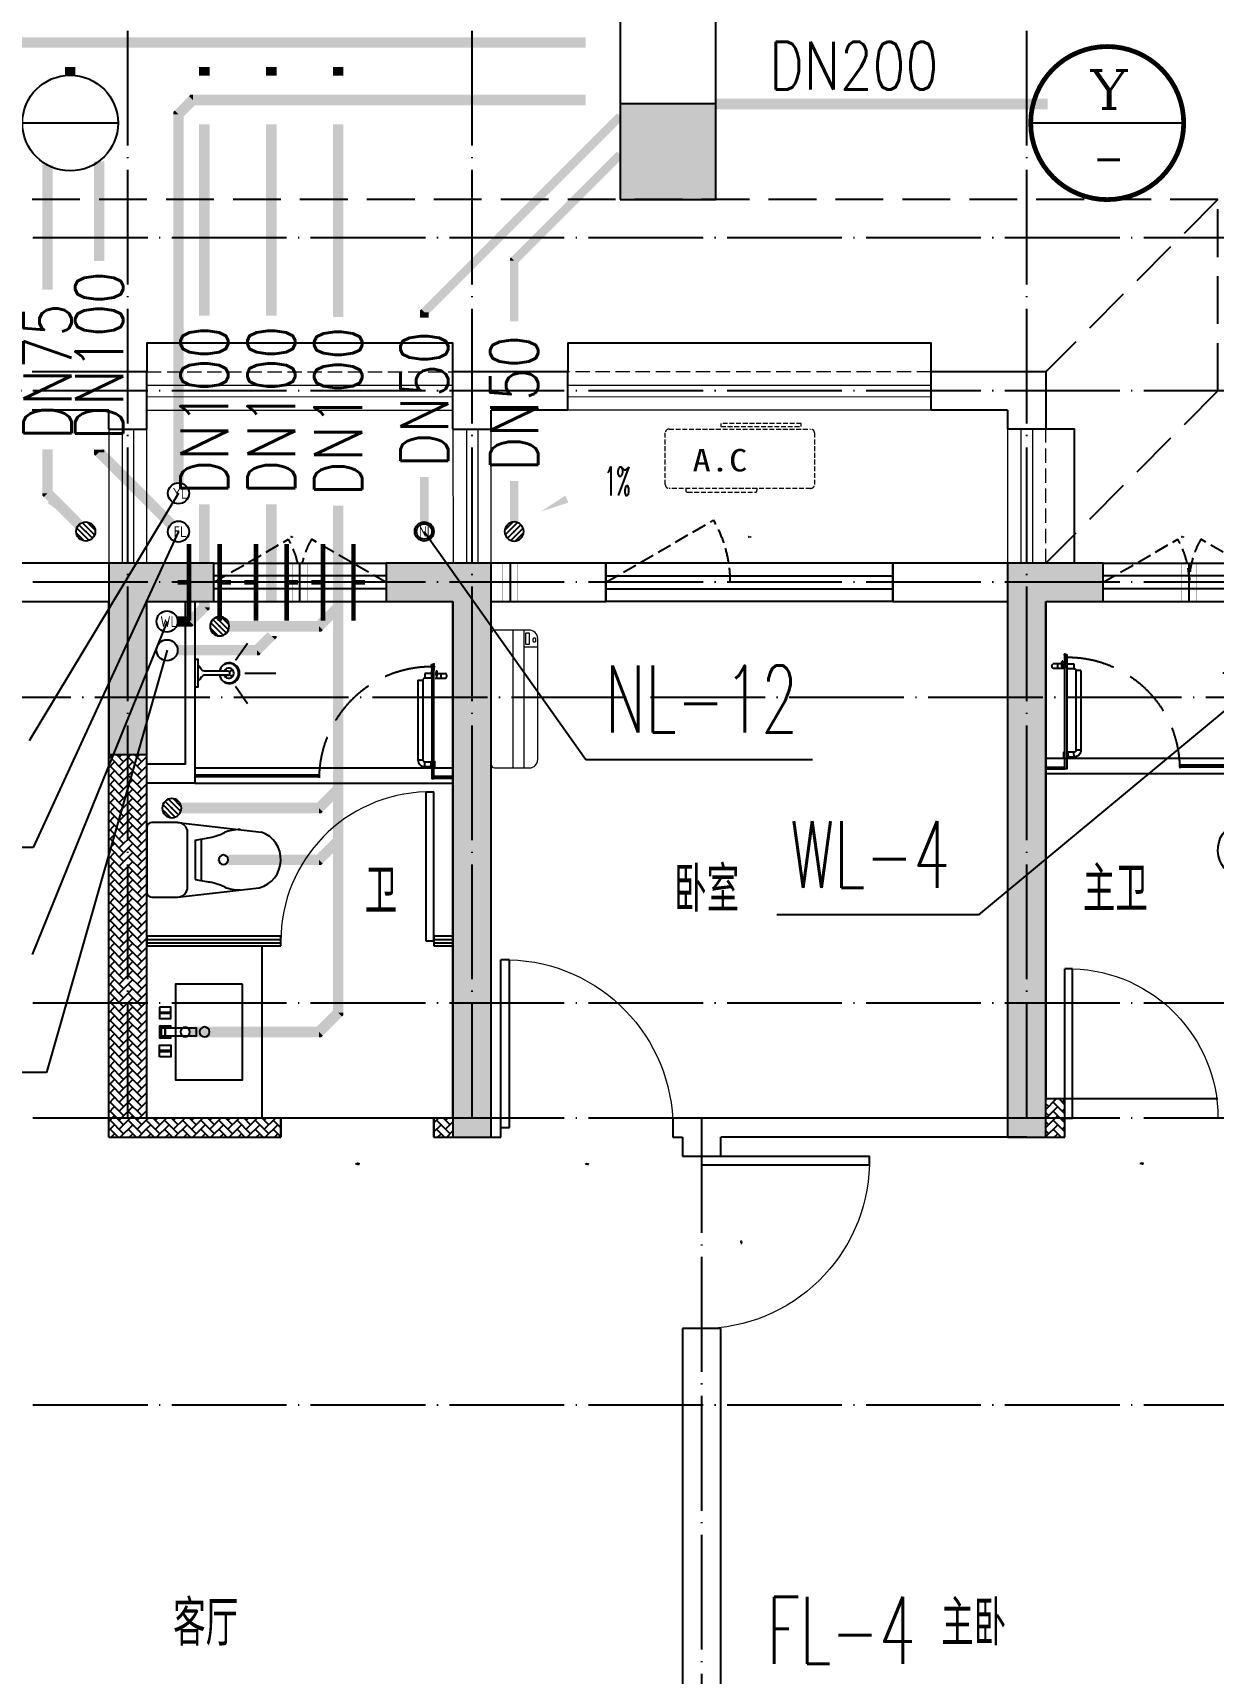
# Model space of a CAD drawing. Extents: x 27938 to 1507990, y 110129 to 923079.
# Drawn here: x 845920 to 852092, y 676056 to 684629 of the extents above; entities that cross this region are included whole.
import ezdxf
from ezdxf.enums import TextEntityAlignment as Align

# ---------------------------------------------------------------- set-up
doc = ezdxf.new("R2010")
doc.units = 0
doc.header["$LTSCALE"] = 1000
doc.header["$MEASUREMENT"] = 0
doc.linetypes.add('DASH', pattern=[0.35, 0.25, -0.1])
doc.linetypes.add('DOTE', pattern=[2.42, 2, -0.2, 0.02, -0.2])
for name, color, linetype in [('COLUMN', 9, 'Continuous'), ('CURTWALL', 4, 'Continuous'), ('DIM_凝结', 150, 'Continuous'), ('DIM_废水', 31, 'Continuous'), ('DIM_污水', 2, 'Continuous'), ('DIM_雨水', 4, 'Continuous'), ('DIM_餐饮排水', 31, 'Continuous'), ('DOTE', 1, 'Continuous'), ('EQUIP_污水', 7, 'Continuous'), ('IP-bath&kitchen-JOHNSON', 4, 'Continuous'), ('LVTRY', 6, 'Continuous'), ('P-bath&kitchen-JOHNSON', 4, 'Continuous'), ('PIPE-凝结', 150, 'N'), ('PIPE-废水', 31, 'TG_F'), ('PIPE-污水', 2, 'W'), ('PIPE-雨水', 4, 'TG_Y'), ('PIPE-餐饮排水', 41, 'P'), ('PUB_HATCH', 8, 'Continuous'), ('PUB_TEXT', 4, 'Continuous'), ('TEXT_凝结', 7, 'Continuous'), ('TEXT_废水', 7, 'Continuous'), ('TEXT_污水', 7, 'Continuous'), ('TEXT_雨水', 7, 'Continuous'), ('TWT_雨水口', 4, 'Continuous'), ('VALVE_污水', 7, 'Continuous'), ('VPIPE-中水', 122, 'Continuous'), ('VPIPE-凝结', 150, 'N'), ('VPIPE-废水', 31, 'Continuous'), ('VPIPE-污水', 2, 'W'), ('VPIPE-雨水', 4, 'Y'), ('VPIPE-餐饮排水', 41, 'P'), ('WALL', 9, 'Continuous'), ('WELL_污水', 2, 'Continuous'), ('WINDOW', 4, 'Continuous'), ('WINDOW_TEXT', 7, 'Continuous'), ('保温', 6, 'Continuous'), ('卫生间', 6, 'Continuous'), ('机电标识类', 1, 'Continuous'), ('看线', 251, 'Continuous')]:
    doc.layers.add(name, color=color, linetype=linetype)
for name, color, linetype, lineweight in [('平面-排水沟', 86, 'Continuous', 15), ('平面-栏杆', 135, 'Continuous', 15), ('平面-看线', 45, 'Continuous', 15), ('平面-空调室内机', 176, 'Continuous', 9), ('平面-空调预留孔', 173, 'Continuous', 15), ('空调', 76, 'Continuous', 13)]:
    doc.layers.add(name, color=color, linetype=linetype, lineweight=lineweight)
doc.styles.add('_TCH_DIM', font='SIMPLEX.shx', dxfattribs={"width": 0.7, "bigfont": 'GBCBIG.shx'})
doc.styles.add('_TCH_WINDOW', font='SIMPLEX.shx', dxfattribs={"width": 0.7, "height": 3.5, "bigfont": 'GBCBIG.shx'})
doc.styles.add('_TWT_CIRCLE', font='COMPLEX', dxfattribs={"width": 1.1, "height": 3.5, "bigfont": 'HZTXT'})
doc.styles.add('_TWT_PIPEDN', font='SIMPLEX', dxfattribs={"width": 0.8, "height": 3.5, "bigfont": 'HZTXT'})
doc.styles.add('_TWT_SERIAL', font='SIMPLEX', dxfattribs={"width": 0.8, "height": 3.5, "bigfont": 'HZTXT'})
doc.styles.get("Standard").update_dxf_attribs({"font": 'gbenor.shx', "bigfont": 'gbcbig.shx'})
doc.styles.add('TG_LINETYPE', font='SIMPLEX', dxfattribs={"width": 0.8, "height": 3, "bigfont": 'HZTXT'})
doc.styles.add('黑体', font='simhei.ttf')
doc.linetypes.add('N', pattern='A,3,-0.2,["N",Standard,S=0.25,R=0,X=-0.1,Y=-0.115],-0.2', length=3.4)
doc.linetypes.add('P', pattern='A,3,-0.2,["P",Standard,S=0.25,R=0,X=-0.1,Y=-0.115],-0.2', length=3.4)
doc.linetypes.add('TG_F', pattern='A,2,-0.3,["F",TG_LINETYPE,S=0.1,R=0,X=-0.23,Y=-0.15],0', length=2.3)
doc.linetypes.add('TG_Y', pattern='A,2,-0.229,["Y",TG_LINETYPE,S=0.1,R=0,X=-0.229,Y=-0.15],0', length=2.229)
doc.linetypes.add('W', pattern='A,3,-0.2,["W",Standard,S=0.25,R=0,X=-0.1,Y=-0.115],-0.2', length=3.4)
doc.linetypes.add('Y', pattern='A,3,-0.2,["Y",Standard,S=0.25,R=0,X=-0.1,Y=-0.115],-0.2', length=3.4)
pattern_1 = [(45, (0, 0), (0, 47.4157523), [100.584, -33.528]), (135, (23.708, 23.708), (3e-15, 47.4157523), [100.584, -33.528])]

# ---------------------------------------------------------------- blocks, each defined once
blk = doc.blocks.new('A$C148B7D8E')
at = {"layer": '卫生间', "color": 159, "linetype": 'DASH', "true_color": 0x22346e}
for p, q in [((24300, 10000), (23400, 9100)), ((24300, 9000), (23400, 8100))]:
    blk.add_line(p, q, dxfattribs=at)
blk.add_lwpolyline([(25100, 9000), (24300, 9000), (24300, 10000), (17900, 10000), (17900, 10800), (16100, 10800), (16100, 11800)], dxfattribs=at)
blk = doc.blocks.new('rrrrrrrrrrrra')
at = {"color": 0}
for p, q in [((-112.4, 458.7), (-112.4, 324.3)), ((252.6, 483.7), (-87.4, 483.7)), ((277.6, 324.3), (277.6, 458.7)), ((-112.4, 324.3), (-63.7, -103.4)), ((-59.1, 271.1), (224.3, 271.1)), ((277.6, 324.3), (227.5, -115.6)), ((-20.6, 232.4), (-34.2, 153.6)), ((191.3, 200.5), (-26.1, 200.5)), ((185.8, 232.4), (-20.6, 232.4)), ((185.8, 232.4), (199.4, 153.6))]:
    blk.add_line(p, q, dxfattribs=at)
for centre, radius, start, end in [((-87.4, 458.7), 25, 90, 180), ((252.6, 458.7), 25, 0, 90), ((-59.1, 324.3), 53.3, 180, 270), ((224.3, 324.3), 53.3, 270, 0), ((-322.6, 209.8), 293.8, 333.53685, 351.48282), ((487.8, 209.8), 293.8, 188.51718, 206.46315), ((149, -3.2), 224.1, 158.52022, 180), ((16.2, -3.2), 224.1, 0, 21.47978), ((83.8, -63.6), 152.8, 195.07732, 340.11812)]:
    blk.add_arc(centre, radius, start, end, dxfattribs=at)
blk = doc.blocks.new('A$C1E0F638F')
at = {"color": 0}
for points in [[(499.7, 435.1), (499.7, 85.1), (0, 85.1), (0, 435.1)], [(269.9, 30), (229.9, 30), (229.9, 195), (269.9, 195)], [(119.9, 0), (179.9, 0), (179.9, 60), (119.9, 60)], [(146.9, 55), (152.9, 55), (152.9, 5), (146.9, 5)], [(229.9, 30), (269.9, 30), (269.9, 10), (229.9, 10)], [(379.9, 0), (319.9, 0), (319.9, 60), (379.9, 60)], [(352.9, 55), (346.9, 55), (346.9, 5), (352.9, 5)]]:
    blk.add_lwpolyline(points, close=True, dxfattribs=at)
blk.add_lwpolyline([(269.9, 60), (279.9, 60), (279.9, 0), (219.9, 0), (219.9, 60), (229.9, 60)], dxfattribs=at)
blk.add_circle((249.9, 236.3), 26, dxfattribs=at)
blk = doc.blocks.new('$lvtry$00000171')
at = {"color": 0}
for p, q in [((-74, 11), (-11, 74)), ((-70, -27), (27, 70)), ((-53, -53), (53, 53)), ((-27, -70), (70, 27)), ((11, -74), (74, -11))]:
    blk.add_line(p, q, dxfattribs=at)
blk.add_circle((0, 0), 75, dxfattribs=at)
blk.add_point((0, 0), dxfattribs=at)
blk = doc.blocks.new('135')
blk.add_hatch(color=0).paths.add_polyline_path([(4.8, 1.8), (3.6, -1), (-4.7, 2.5), (-3.5, 5.3)])
at = {"color": 0}
for p, q in [((-6.3, 2.6), (5.4, -2.3)), ((-5.7, 2.9), (-5.2, 2.7)), ((-5.6, 18.9), (-3.4, 19.4)), ((-3.4, 19.4), (-5.5, 19.4)), ((5.2, 10.9), (-5.3, 10.9)), ((5.2, 9.7), (-5.2, 9.7)), ((-5.2, 2.7), (-3.8, 5.9)), ((-5, 10.9), (-5, 30.5)), ((-3.8, 5.9), (5.4, 2.1)), ((0, 0), (0, 39.1)), ((5.6, 18.9), (3.4, 19.3)), ((3.4, 19.3), (5.6, 19.3)), ((4.1, -1.2), (5.4, 2.1)), ((5, 10.9), (5, 32.3)), ((4.1, -1.2), (5.7, -1.8))]:
    blk.add_line(p, q, dxfattribs=at)
for centre, radius, start, end in [((6.2, 15.8), 13.5, 151.01474, 204.84033), ((13.5, 4.2), 20.5, 163.09243, 182.0012), ((-6, 3.6), 1, 184.22753, 248.46611), ((8.6, 15.5), 14.6, 166.278, 198.09535), ((13.5, 4.2), 19.5, 163.74431, 182.52687), ((-5.5, 3.3), 0.5, 181.9385, 247.25971), ((-5.2, 22.1), 0.5, 335.76434, 151.01474), ((3.8, 18.1), 9.42, 155.76434, 171.97728), ((5.2, 22.3), 0.5, 29.84246, 204.57404), ((-5.9, 17.2), 11.7, 10.47502, 24.57404), ((29.1, 6.7), 24, 172.94395, 199.23182), ((-6.3, 15.4), 12.4, 338.64492, 16.0476), ((-6, 15.8), 13.4, 334.91114, 29.84246), ((26.4, 6.3), 20.6, 169.14538, 199.95258), ((5.9, -1.2), 1.17, 247.45971, 19.95258), ((5.9, -1.4), 0.5, 247.45971, 19.23182)]:
    blk.add_arc(centre, radius, start, end, dxfattribs=at)
blk.add_open_spline([(-5, 30.5), (-4.1, 31.3), (-2.3, 33), (0.9, 29.2), (3.5, 31.1), (5, 32.3)], degree=3, knots=[0, 0, 0, 0, 3.066329, 6.218313, 11.124135, 11.124135, 11.124135, 11.124135], dxfattribs=at)
blk = doc.blocks.new('SDFAWERAWER')
at = {"layer": 'LVTRY', "color": 0}
for p, q in [((593941.2, -1242210.1), (593783.7, -1242594.8)), ((593964.6, -1242219.7), (593807.2, -1242604.4)), ((593941.2, -1242210.1), (593964.6, -1242219.7)), ((593987.8, -1242190.5), (593978.2, -1242214)), ((594007.5, -1242226), (593978.2, -1242214)), ((594017.1, -1242202.5), (593987.8, -1242190.5)), ((594015.8, -1242220.4), (594027.2, -1242192.7)), ((594015.8, -1242220.4), (594021.7, -1242222.8)), ((594025.7, -1242203.9), (594018.5, -1242221.5)), ((594018.5, -1242221.5), (594021.5, -1242220.3)), ((594025.4, -1242210.8), (594021.5, -1242220.3)), ((594022.6, -1242220.7), (594021.7, -1242222.8)), ((594021.7, -1242222.8), (594023.9, -1242221.9)), ((594022.6, -1242211.4), (594029.8, -1242193.8)), ((594024.2, -1242221.4), (594023.9, -1242221.9)), ((594025.4, -1242210.8), (594031.1, -1242196.8)), ((594027.2, -1242192.7), (594033, -1242195.1)), ((594029.8, -1242193.8), (594031.1, -1242196.8)), ((594032.2, -1242197.2), (594033, -1242195.1)), ((594033, -1242195.1), (594034, -1242197.4)), ((594033.8, -1242197.9), (594034, -1242197.4)), ((594047.3, -1242200.9), (594035.9, -1242228.7)), ((594037.3, -1242210.8), (594088, -1242231.6)), ((594038.6, -1242229.7), (594045.2, -1242213.6)), ((594041.6, -1242228.5), (594051.2, -1242205)), ((594049.9, -1242202), (594043.3, -1242218.2)), ((594047.3, -1242200.9), (594049.9, -1242202)), ((594049.9, -1242202), (594051.2, -1242205)), ((594027.7, -1242234.3), (594078.4, -1242255)), ((594035.9, -1242228.7), (594038.6, -1242229.7)), ((594038.6, -1242229.7), (594041.6, -1242228.5)), ((594057.1, -1242246.3), (594066.7, -1242222.8)), ((593783.7, -1242594.8), (593807.2, -1242604.4)), ((593803.2, -1242641.3), (593812.8, -1242617.9)), ((593803.2, -1242641.3), (593832.6, -1242653.3)), ((593812.8, -1242617.9), (593842.2, -1242629.9)), ((593842.2, -1242629.9), (593832.6, -1242653.3)), ((593845.2, -1242628.6), (593833.8, -1242656.3)), ((593847.8, -1242629.7), (593836.5, -1242657.4)), ((593845.2, -1242628.6), (593842.2, -1242629.9)), ((593847.8, -1242629.7), (593845.2, -1242628.6)), ((593847.1, -1242661.8), (593858.5, -1242634.1)), ((593849.8, -1242662.9), (593861.2, -1242635.2)), ((593852.1, -1242661.9), (593862.1, -1242637.4)), ((593858.5, -1242634.1), (593861.2, -1242635.2)), ((593861.2, -1242635.2), (593862.1, -1242637.4)), ((593833.8, -1242656.3), (593832.6, -1242653.3)), ((593836.5, -1242657.4), (593833.8, -1242656.3)), ((593847.1, -1242661.8), (593849.8, -1242662.9))]:
    blk.add_line(p, q, dxfattribs=at)
blk.add_lwpolyline([(593823.5, -1242717), (594045.8, -1242173.9), (594036.5, -1242170.2), (593814.2, -1242713.2)], close=True, dxfattribs=at)
blk.add_arc((594075.3, -1242240), 15.3, 281.79322, 33.70188, dxfattribs=at)
for centre, major_axis, start_param, end_param in [((593974.2, -1242223.6), (3.93, 9.6), 0, 1.570796), ((593816.8, -1242608.3), (13.5, 33.1), 1.570796, 3.141593), ((593816.8, -1242608.3), (3.93, 9.6), 1.570796, 3.141593)]:
    blk.add_ellipse(centre, major_axis=major_axis, ratio=1, start_param=start_param, end_param=end_param, dxfattribs=at)
at = {"layer": 'P-bath&kitchen-JOHNSON', "color": 0, "linetype": 'DASH'}
blk.add_arc((593809.8, -1242714), 586.2, 67.53695, 157.13247, dxfattribs=at)
at = {"layer": 'LVTRY', "color": 8, "xscale": -1, "rotation": 157.7329157530927}
blk.add_blockref('135', (594045.3, -1242161.9), dxfattribs=at)
blk = doc.blocks.new('A$C5DCB2F21')
at = {"layer": 'IP-bath&kitchen-JOHNSON', "color": 0}
for p, q in [((-68.3, -213.2), (-157.7, -275)), ((68.2, -213.2), (157.6, -275)), ((-0.1, -261.4), (-0.1, -424.7))]:
    blk.add_line(p, q, dxfattribs=at)
for centre, major_axis, ratio, start_param, end_param in [((0, -178.8), (-51, 0), 0.990052, -1.36297, 4.504563), ((0, -177.8), (-26.8, 0), 0.994812, -1.167677, 4.309269)]:
    blk.add_ellipse(centre, major_axis=major_axis, ratio=ratio, start_param=start_param, end_param=end_param, dxfattribs=at)
at = {"layer": 'LVTRY', "color": 0}
for p, q in [((73.6, 0), (-73.6, 0)), ((-10.5, -173.5), (-10.5, -49.3)), ((10.6, -173.5), (10.6, -49.3))]:
    blk.add_line(p, q, dxfattribs=at)
blk.add_lwpolyline([(73.6, 0), (73.6, -15.8), (-73.6, -15.8), (-73.6, 0)], dxfattribs=at)
for points in [[(-26.3, -30.7, -0.364142), (-37.8, -15.8, -0.020495)], [(-10.5, -49.4, 0.214893), (-26.3, -30.7, 7.649644)], [(10.6, -49.3, -0.21439), (26.3, -30.7, -7.649644)], [(26.3, -30.7, 0.364142), (37.8, -15.8, 0.020495)]]:
    blk.add_lwpolyline(points, format="xyb", dxfattribs=at)
blk.add_arc((0, -173.5), 10.5, 180, 0, dxfattribs=at)
for centre, major_axis, ratio, start_param, end_param in [((0, -181.3), (53.6, 0), 0.987577, 1.76809, 7.656688), ((-12.4, -164.7), (0, 1.43), 0.85, -1.570796, 4.712389), ((12.5, -164.7), (0, 1.43), 0.85, 4.712389, 10.995574), ((-12.4, -189.2), (0, 1.43), 0.85, 4.712389, 10.995574), ((12.5, -189.2), (0, 1.43), 0.85, 4.712389, 10.995574)]:
    blk.add_ellipse(centre, major_axis=major_axis, ratio=ratio, start_param=start_param, end_param=end_param, dxfattribs=at)
blk = doc.blocks.new('GDGDRGDGRD')
at = {"layer": 'IP-bath&kitchen-JOHNSON', "color": 0}
for p, q in [((490532.6, 524228.1), (491882.6, 524228.1)), ((490532.6, 524193.1), (491182.6, 524193.1)), ((490532.6, 524183.1), (491182.6, 524183.1)), ((491182.6, 524183.1), (491182.6, 524193.1)), ((491882.6, 524183.1), (491782.6, 524183.1)), ((491782.6, 524173.1), (491782.6, 524183.1)), ((491882.6, 524173.1), (491782.6, 524173.1)), ((490532.6, 524148.1), (491882.6, 524148.1))]:
    blk.add_line(p, q, dxfattribs=at)
for points in [[(490532.6, 525048.5), (490532.6, 524148.1), (490282.6, 524148.1)], [(490482.6, 525048.5), (490482.6, 524248.1), (490282.6, 524248.1)]]:
    blk.add_lwpolyline(points, dxfattribs=at)
at = {"layer": 'LVTRY', "color": 0}
blk.add_lwpolyline([(490882.6, 522448.5), (490282.6, 522448.5), (490282.6, 523348.5), (490882.6, 523348.5)], close=True, dxfattribs=at)
at = {"layer": 'IP-bath&kitchen-JOHNSON', "color": 8}
for name, p, rotation in [('A$C5DCB2F21', (490532.6, 524673.5), 90.008488524447), ('SDFAWERAWER', (-528535.9, 1449333.6), 22.25976934310711)]:
    blk.add_blockref(name, p, dxfattribs=dict(at, rotation=rotation))
at = {"layer": 'LVTRY', "color": 8, "xscale": -0.6666666667107826, "yscale": 0.6666666667107826}
for p in [(490662.6, 524918.5), (490412.6, 524018.5)]:
    blk.add_blockref('$lvtry$00000171', p, dxfattribs=at)
at = {"layer": 'LVTRY', "color": 8, "extrusion": (0, 0, -1), "xscale": -1, "zscale": -1, "rotation": 270}
blk.add_blockref('rrrrrrrrrrrra', (-490766.3, 523665.7), dxfattribs=at)
at = {"layer": 'LVTRY', "color": 8, "xscale": -1, "rotation": 270}
blk.add_blockref('A$C1E0F638F', (490347.5, 522648.8), dxfattribs=at)
blk = doc.blocks.new('GFDGFSDFGD')
at = {"layer": 'PUB_HATCH'}
for points in [[(439566.5, 373023.7), (439016.6, 373023.7), (439016.6, 372023.7), (439216.6, 372023.7), (439216.6, 372823.7), (439566.5, 372823.7)], [(440466.6, 373023.7), (440466.6, 372823.7), (440816.6, 372823.7), (440816.6, 370023.7), (441016.6, 370023.7), (441016.6, 373023.7)], [(444216.5, 373023.7), (443716.6, 373023.7), (443716.6, 370023.7), (443916.6, 370023.7), (443916.6, 372823.7), (444216.5, 372823.7)]]:
    blk.add_hatch(color=0, dxfattribs=at).paths.add_polyline_path(points)
at = {"layer": 'COLUMN', "color": 0}
for p, q in [((439566.5, 373023.7), (439016.6, 373023.7)), ((439016.6, 373023.7), (439016.6, 372023.7)), ((439566.5, 372823.7), (439566.5, 373023.7)), ((440466.6, 373023.7), (440466.6, 372823.7)), ((441016.6, 373023.7), (440466.6, 373023.7)), ((441016.6, 370023.7), (441016.6, 373023.7)), ((444216.5, 373023.7), (443716.6, 373023.7)), ((443716.6, 373023.7), (443716.6, 370023.7)), ((444216.5, 372823.7), (444216.5, 373023.7)), ((439216.6, 372023.7), (439216.6, 372823.7)), ((439216.6, 372823.7), (439566.5, 372823.7)), ((440466.6, 372823.7), (440816.6, 372823.7)), ((440816.6, 372823.7), (440816.6, 370023.7)), ((443916.6, 370023.7), (443916.6, 372823.7)), ((443916.6, 372823.7), (444216.5, 372823.7)), ((439016.6, 372023.7), (439216.6, 372023.7)), ((440816.6, 370023.7), (441016.6, 370023.7)), ((443716.6, 370023.7), (443916.6, 370023.7))]:
    blk.add_line(p, q, dxfattribs=at)
blk = doc.blocks.new('GDFGDGRD')
at = {"layer": '保温', "linetype": 'ByBlock', "ltscale": 10}
h = blk.add_hatch(dxfattribs=at)
h.set_pattern_fill('AR-HBONE', color=251, scale=55)
h.set_pattern_definition(pattern_1)
h.paths.add_polyline_path([(439016.6, 370023.7), (439016.6, 372023.7), (439216.6, 372023.7), (439216.6, 370023.7)])
h = blk.add_hatch(dxfattribs=at)
h.set_pattern_fill('AR-HBONE', color=251, scale=55)
h.set_pattern_definition(pattern_1)
h.paths.add_polyline_path([(443916.5, 370023.7), (443916.5, 370223.7), (444016.5, 370223.7), (444016.5, 370023.7)])
h = blk.add_hatch(dxfattribs=at)
h.set_pattern_fill('AR-HBONE', color=251, scale=55)
h.set_pattern_definition(pattern_1)
h.paths.add_polyline_path([(439216.6, 370023.7), (439216.6, 370123.7), (439916.6, 370123.7), (439916.6, 370023.7)])
h = blk.add_hatch(dxfattribs=at)
h.set_pattern_fill('AR-HBONE', color=251, scale=55)
h.set_pattern_definition(pattern_1)
h.paths.add_polyline_path([(440716.6, 370023.7), (440716.6, 370123.7), (440816.6, 370123.7), (440816.6, 370023.7)])
blk = doc.blocks.new('A$C001338C2')
for p, q in [((0, 249), (0, 22)), ((845, 304), (55, 304)), ((109, 215), (109, 304)), ((900, 22), (900, 249)), ((22, 0), (878, 0))]:
    blk.add_line(p, q)
at = {"lineweight": 5}
for p, q in [((900, 215), (0, 215)), ((900, 143), (0, 143))]:
    blk.add_line(p, q, dxfattribs=at)
for points in [[(89, 226), (22, 226, -0.414214), (17, 232), (17, 243, -0.414214), (22, 249), (89, 249, -0.414214), (95, 243), (95, 232, -0.414214)], [(73, 275), (57, 275, -0.414214), (51, 281), (51, 283, -0.414214), (57, 289), (73, 289, -0.414214), (79, 283), (79, 281, -0.414214)]]:
    blk.add_lwpolyline(points, format="xyb", close=True)
for centre, radius, start, end in [((55, 249), 55, 90, 180), ((845, 249), 55, 360, 90), ((22, 22), 22, 180, 270), ((878, 22), 22, 270, 360)]:
    blk.add_arc(centre, radius, start, end)
blk = doc.blocks.new('dongkong')
blk.add_wipeout([(-603756, 210771), (-603756, 210570.8), (-603836, 210570.8), (-603836, 210771)])
at = {"layer": '机电标识类', "color": 250, "linetype": 'DASH', "ltscale": 400}
for p, q in [((-603796, 210771), (-603796, 210570.8)), ((-603896, 210670.7), (-603696, 210670.7))]:
    blk.add_line(p, q, dxfattribs=at)
at = {"layer": '空调', "color": 6, "linetype": 'DASH', "const_width": 2}
blk.add_lwpolyline([(-603756, 210771), (-603756, 210570.8), (-603836, 210570.8), (-603836, 210771)], close=True, dxfattribs=at)
blk = doc.blocks.new('$TCHSYS$DOOR2D')
for p, q in [((0.45, 0.975), (0.5, 0.975)), ((0.45, 0), (0.45, 0.975)), ((0.5, 0), (0.5, 0.975)), ((0.5, 0), (0.45, 0))]:
    blk.add_line(p, q)
at = {"lineweight": 13}
blk.add_arc((0.475, 0), 0.975, 91.4693, 180, dxfattribs=at)
blk = doc.blocks.new('DSGDFGF')
at = {"layer": 'CURTWALL', "color": 0}
for p, q in [((676992.3, 342105.3), (676292.3, 342105.3)), ((676292.3, 342105.3), (676292.3, 342055.3)), ((676292.3, 342088.7), (676992.3, 342088.7)), ((676292.3, 342072), (676992.3, 342072)), ((676992.3, 342055.3), (676992.3, 342105.3)), ((677892.3, 342105.3), (677792.3, 342105.3)), ((677792.3, 342105.3), (677792.3, 342055.3)), ((677792.3, 342088.7), (677892.3, 342088.7)), ((677792.3, 342072), (677892.3, 342072)), ((677892.3, 342055.3), (677892.3, 342105.3)), ((676292.3, 342055.3), (676992.3, 342055.3)), ((677792.3, 342055.3), (677892.3, 342055.3))]:
    blk.add_line(p, q, dxfattribs=at)
at = {"layer": 'IP-bath&kitchen-JOHNSON', "color": 0}
for p, q in [((676542.3, 342985), (677892.3, 342985)), ((676542.3, 342950), (677192.3, 342950)), ((676542.3, 342940), (677192.3, 342940)), ((677192.3, 342940), (677192.3, 342950)), ((677892.3, 342940), (677792.3, 342940)), ((677792.3, 342930), (677792.3, 342940)), ((677892.3, 342930), (677792.3, 342930)), ((676542.3, 342905), (677892.3, 342905))]:
    blk.add_line(p, q, dxfattribs=at)
for points in [[(676542.3, 343855.3), (676542.3, 342905), (676292.3, 342905)], [(676492.3, 343855.3), (676492.3, 343005), (676292.3, 343005)]]:
    blk.add_lwpolyline(points, dxfattribs=at)
at = {"layer": 'LVTRY', "color": 0}
blk.add_lwpolyline([(676892.3, 341155.3), (676292.3, 341155.3), (676292.3, 342055.3), (676892.3, 342055.3)], close=True, dxfattribs=at)
at = {"layer": 'CURTWALL', "color": 0, "xscale": 800, "yscale": 800, "zscale": 50, "rotation": 5.54452612062199e-09}
blk.add_blockref('$TCHSYS$DOOR2D', (677392.3, 342080.3), dxfattribs=at)
at = {"layer": 'IP-bath&kitchen-JOHNSON', "color": 8}
for name, p, rotation in [('A$C5DCB2F21', (676542.3, 343480.3), 90.00848852444699), ('SDFAWERAWER', (-342526.2, 1268090.5), 22.25976934310714)]:
    blk.add_blockref(name, p, dxfattribs=dict(at, rotation=rotation))
at = {"layer": 'LVTRY', "color": 8, "xscale": -0.6666666667107826, "yscale": 0.6666666667107826}
for p in [(676672.3, 343725.3), (676422.3, 342775.3)]:
    blk.add_blockref('$lvtry$00000171', p, dxfattribs=at)
at = {"layer": 'LVTRY', "color": 8, "extrusion": (0, 0, -1), "xscale": -1, "zscale": -1, "rotation": 270}
blk.add_blockref('rrrrrrrrrrrra', (-676776.1, 342422.6), dxfattribs=at)
at = {"layer": 'LVTRY', "color": 8, "xscale": -1, "rotation": 270}
blk.add_blockref('A$C1E0F638F', (676357.2, 341355.6), dxfattribs=at)
blk = doc.blocks.new('gsergvr')
at = {"layer": '平面-空调预留孔', "linetype": 'DASH', "ltscale": 0.1}
for p, q in [((34075.4, 17176.2), (34075.4, 17166.2)), ((34085.4, 17156.2), (34438.2, 17156.2)), ((34448.2, 17166.2), (34448.2, 17176.2))]:
    blk.add_line(p, q, dxfattribs=at)
blk.add_lwpolyline([(34679.3, 17515.3), (34259.5, 17515.3), (34259.5, 17500.2), (34679.3, 17500.2)], close=True, dxfattribs=at)
blk.add_lwpolyline([(34728.6, 17176.2), (33988.6, 17176.2, -0.414214), (33968.6, 17196.2), (33968.6, 17466.2, -0.414214), (33988.6, 17486.2), (34728.6, 17486.2, -0.414214), (34748.6, 17466.2), (34748.6, 17196.2, -0.414214)], format="xyb", close=True, dxfattribs=at)
for centre, start, end in [((34085.4, 17166.2), 180, 270), ((34438.2, 17166.2), 270, 0)]:
    blk.add_arc(centre, 10, start, end, dxfattribs=at)
at = {"layer": '平面-空调预留孔', "color": 251, "linetype": 'DASH', "ltscale": 0.1, "true_color": 0x636466, "style": '黑体', "width": 1.2}
blk.add_text('A.C', height=117.05, dxfattribs=at).set_placement((34110.9, 17264.8))
blk = doc.blocks.new('rtyryrtyeeretee')
at = {"layer": '平面-空调预留孔'}
blk.add_blockref('gsergvr', (635673.5, 326705.8), dxfattribs=at)
blk = doc.blocks.new('$TWTSYS$00000190')
blk.add_line((0, 0.5, 0), (0, -0.5, 0))
blk.add_circle((0, 0, 0), 0.5)
blk = doc.blocks.new('$DorLib2D$00000001')
at = {"color": 0}
for p, q in [((0.45, 0.975), (0.5, 0.975)), ((0.45, 0), (0.45, 0.975)), ((0.5, 0), (0.5, 0.975)), ((0.5, 0), (0.45, 0))]:
    blk.add_line(p, q, dxfattribs=at)
at = {"color": 0, "lineweight": 13}
blk.add_arc((0.475, 0), 0.975, 91.46928, 180, dxfattribs=at)
blk = doc.blocks.new('$WINLIB2D$00000001')
at = {"color": 0}
for points in [[(-0.5, 0.5), (-0.5, -0.5)], [(-0.5, 0.5), (0.5, 0.5)], [(0.5, -0.5), (0.5, 0.5)], [(0.5, 0.1667), (-0.5, 0.1667)], [(0.5, -0.1667), (-0.5, -0.1667)], [(-0.5, -0.5), (0.5, -0.5)]]:
    blk.add_lwpolyline(points, dxfattribs=at)
blk = doc.blocks.new('$TwtSys$00000147')
blk.add_circle((0, 0, 0), 25)
blk = doc.blocks.new('$VALVE$00000553')
at = {"const_width": 30}
for points in [[(0, 100), (-250, 100), (-250, 100)], [(0, 100), (0, 175)], [(0, 100), (250, 100), (250, 100)], [(-250, -100), (-250, -100), (0, -100)], [(250, -100), (250, -100), (0, -100)], [(0, -175), (0, -100)]]:
    blk.add_lwpolyline(points, dxfattribs=at)
blk = doc.blocks.new('$TwtSys$00000424')
for p, q in [((-500, 250), (500, 250)), ((-500, -250), (-500, 250)), ((0, -250), (0, 250)), ((500, 250), (500, -250)), ((500, -250), (-500, -250))]:
    blk.add_line(p, q)
blk.add_solid([(0, 250), (500, 250), (0, -250), (500, -250)])

msp = doc.modelspace()

# ---------------------------------------------------------------- hatches: boundary and pattern name
at = {"layer": 'PIPE-凝结'}
for points in [[(848436.6, 683438.5), (848420.7, 683454.4), (848414.1, 683447.8)], [(848436.6, 683438.5), (848414.1, 683438.5), (848414.1, 683447.8)], [(847966.6, 683168.5), (847950.7, 683184.4), (847944.1, 683177.8)], [(847966.6, 683168.5), (847944.1, 683168.5), (847944.1, 683177.8)]]:
    msp.add_hatch(color=256, dxfattribs=at).paths.add_polyline_path(points)
at = {"layer": 'PIPE-废水'}
for points in [[(846266.6, 682437.2), (846247.1, 682417.7), (846239.1, 682425.8)], [(846266.6, 682437.2), (846239.1, 682437.2), (846239.1, 682425.8)], [(845996.6, 682222.7), (845977.1, 682203.3), (845969.1, 682211.3)], [(845996.6, 682222.7), (845969.1, 682222.7), (845969.1, 682211.3)]]:
    msp.add_hatch(color=256, dxfattribs=at).paths.add_polyline_path(points)
at = {"layer": 'PIPE-污水'}
for points in [[(846741.6, 681552.2), (846741.6, 681524.7), (846753, 681524.7)], [(846741.6, 681552.2), (846761, 681532.7), (846753, 681524.7)], [(846816.6, 681627.2), (846836, 681607.7), (846844.1, 681615.8)], [(846816.6, 681627.2), (846844.1, 681627.2), (846844.1, 681615.8)], [(847416.6, 681527.2), (847416.6, 681499.7), (847428, 681499.7)], [(847416.6, 681527.2), (847436, 681507.7), (847428, 681499.7)], [(847416.6, 680577.2), (847416.6, 680549.7), (847428, 680549.7)], [(847416.6, 680577.2), (847436, 680557.7), (847428, 680549.7)], [(847416.6, 680307), (847416.6, 680279.5), (847428, 680279.5)], [(847416.6, 680307), (847436, 680287.6), (847428, 680279.5)], [(847516.6, 679507.2), (847536, 679487.7), (847544.1, 679495.8)], [(847516.6, 679507.2), (847544.1, 679507.2), (847544.1, 679495.8)], [(847416.6, 679407.2), (847416.6, 679379.7), (847428, 679379.7)], [(847416.6, 679407.2), (847436, 679387.7), (847428, 679379.7)]]:
    msp.add_hatch(color=256, dxfattribs=at).paths.add_polyline_path(points)
at = {"layer": 'PIPE-雨水'}
for points in [[(846756.6, 684278.2), (846737.1, 684297.6), (846745.2, 684305.7)], [(846756.6, 684278.2), (846756.6, 684305.7), (846745.2, 684305.7)], [(846681.6, 684203.2), (846662.1, 684222.6), (846654.1, 684214.6)], [(846681.6, 684203.2), (846654.1, 684203.2), (846654.1, 684214.6)]]:
    msp.add_hatch(color=256, dxfattribs=at).paths.add_polyline_path(points)
at = {"layer": 'PIPE-餐饮排水'}
for points in [[(847166.6, 681477.2), (847186, 681457.7), (847194.1, 681465.8)], [(847166.6, 681477.2), (847194.1, 681477.2), (847194.1, 681465.8)], [(847091.6, 681402.2), (847091.6, 681374.7), (847103, 681374.7)], [(847091.6, 681402.2), (847111, 681382.7), (847103, 681374.7)]]:
    msp.add_hatch(color=256, dxfattribs=at).paths.add_polyline_path(points)

# ---------------------------------------------------------------- linework, layer by layer
at = {"layer": 'DIM_凝结'}
msp.add_line((848811.7, 680831.5), (849995.9, 680831.5), dxfattribs=at)
at = {"layer": 'DIM_废水'}
for p, q in [((846681.6, 682022.2), (845922.5, 680370.5)), ((845922.5, 680370.5), (844829.5, 680370.5))]:
    msp.add_line(p, q, dxfattribs=at)
at = {"layer": 'DIM_污水'}
for p, q in [((846621.8, 681552.2), (845916, 679811.5)), ((852711.5, 681552.2), (850865.1, 680019.6)), ((850865.1, 680019.6), (849809.9, 680019.6))]:
    msp.add_line(p, q, dxfattribs=at)
at = {"layer": 'DIM_雨水'}
for p, q in [((851937.3, 684157.2), (851137.3, 684157.2)), ((846681.6, 682222.2), (845901.6, 680928.5))]:
    msp.add_line(p, q, dxfattribs=at)
at = {"layer": 'DIM_雨水', "const_width": 25}
msp.add_lwpolyline([(851937.3, 684157.2, 1), (851137.3, 684157.2, 1)], format="xyb", close=True, dxfattribs=at)
at = {"layer": 'DIM_餐饮排水'}
for p, q in [((846621.7, 681402.2), (845991, 679194.8)), ((845991, 679194.8), (844956.2, 679194.8))]:
    msp.add_line(p, q, dxfattribs=at)
at = {"layer": 'DOTE', "color": 169, "linetype": 'DOTE', "ltscale": 0.3}
for p, q in [((846416.6, 678957.2), (846416.6, 690157.2)), ((848216.6, 678957.2), (848216.6, 690157.2)), ((851116.6, 678957.2), (851116.6, 690157.2)), ((879916.6, 683557.2), (825916.6, 683557.2)), ((879916.6, 682757.2), (825916.6, 682757.2)), ((825916.6, 681157.4), (879916.6, 681157.4)), ((879916.6, 679557.2), (825916.6, 679557.2)), ((879916.6, 678957.2), (825916.6, 678957.2)), ((849416.6, 678957.2), (849416.6, 666975.2)), ((879916.6, 677457.2), (825916.6, 677457.2))]:
    msp.add_line(p, q, dxfattribs=at)
at = {"layer": 'PIPE-凝结', "ltscale": 0.5, "const_width": 45}
for points in [[(847966.6, 683168.5), (848990.5, 684192.4)], [(848436.6, 683438.5), (848990.5, 683992.4)], [(848436.6, 683120.4), (848436.6, 683438.5)], [(847966.6, 683140.5), (847966.6, 683168.5)], [(847966.6, 682072.7), (847966.6, 682307.2)], [(848436.6, 682069.5), (848436.6, 682287)]]:
    msp.add_lwpolyline(points, dxfattribs=at)
at = {"layer": 'PIPE-废水', "ltscale": 0.5, "const_width": 55}
for points in [[(845996.6, 683285.7), (845996.6, 683937.3)], [(846266.6, 683435.8), (846266.6, 683958)], [(845996.6, 682222.7), (845996.6, 682452.4)], [(846266.6, 682437.2), (846266.6, 682450.1)], [(846642.7, 682061.1), (846266.6, 682437.2)], [(846162.6, 682056.6), (845996.6, 682222.7)]]:
    msp.add_lwpolyline(points, dxfattribs=at)
at = {"layer": 'PIPE-污水', "ltscale": 0.5, "const_width": 55}
for points in [[(846115.5, 684407.2), (846115.5, 684450.7)], [(846816.6, 684405.7), (846816.6, 684450.7)], [(847516.6, 684405.7), (847516.6, 684450.7)], [(846816.6, 683150), (846816.6, 684150.7)], [(847516.6, 683144), (847516.6, 684150.7)], [(846816.6, 681627.2), (846816.6, 682164.3)], [(847516.6, 681627.2), (847516.6, 682158.3)], [(846741.6, 681552.2), (846816.6, 681627.2)], [(847516.6, 680677.2), (847516.6, 681627.2)], [(846741.6, 681552.2), (846676.8, 681552.2)], [(847416.6, 681527.2), (846943.1, 681527.2)], [(847416.6, 680577.2), (847516.6, 680677.2)], [(847516.6, 680407), (847516.6, 680677.2)], [(847416.6, 680577.2), (846696.6, 680577.2)], [(847416.6, 680307), (847516.6, 680407)], [(847516.6, 679507.2), (847516.6, 680407)], [(847416.6, 680307), (846941.6, 680307)], [(847416.6, 679407.2), (847516.6, 679507.2)], [(847416.6, 679407.2), (846741.6, 679407.2)]]:
    msp.add_lwpolyline(points, dxfattribs=at)
at = {"layer": 'PIPE-雨水', "ltscale": 0.5, "const_width": 55}
for points in [[(848810.8, 684578.2), (845005.8, 684578.2)], [(846756.6, 684278.2), (846681.6, 684203.2)], [(846756.6, 684278.2), (848810.8, 684278.2)], [(846681.6, 682277.2), (846681.6, 684203.2)], [(851226, 684257.2), (849490.5, 684257.2)]]:
    msp.add_lwpolyline(points, dxfattribs=at)
at = {"layer": 'PIPE-餐饮排水', "ltscale": 0.5, "const_width": 55}
for points in [[(847166.6, 684405.7), (847166.6, 684450.7)], [(847166.6, 683150), (847166.6, 684150.7)], [(847166.6, 681477.2), (847091.6, 681402.2)], [(846676.8, 681402.2), (847091.6, 681402.2)]]:
    msp.add_lwpolyline(points, dxfattribs=at)
at = {"layer": 'VPIPE-中水', "color": 8, "linetype": 'Continuous'}
msp.add_circle((846621.8, 681552.2), 55, dxfattribs=at)
at = {"layer": 'VPIPE-凝结'}
msp.add_circle((847966.6, 682022.7), 50, dxfattribs=at)
at = {"layer": 'VPIPE-凝结', "color": 8}
msp.add_circle((847966.6, 682022.7), 40, dxfattribs=at)
at = {"layer": 'VPIPE-废水', "color": 8}
msp.add_circle((846681.6, 682022.2), 55, dxfattribs=at)
at = {"layer": 'VPIPE-废水'}
msp.add_circle((846681.6, 682022.2), 55, dxfattribs=at)
at = {"layer": 'VPIPE-污水'}
msp.add_circle((846621.8, 681552.2), 55, dxfattribs=at)
at = {"layer": 'VPIPE-雨水', "color": 8}
msp.add_circle((846681.6, 682222.2), 55, dxfattribs=at)
at = {"layer": 'VPIPE-雨水'}
msp.add_circle((846681.6, 682222.2), 55, dxfattribs=at)
at = {"layer": 'VPIPE-餐饮排水'}
msp.add_circle((846621.7, 681402.2), 55, dxfattribs=at)
at = {"layer": 'WALL', "color": 8}
for p, q in [((846516.6, 682857.2), (845916.6, 682857.2)), ((846516.6, 682557.2), (846516.6, 682857.2)), ((848116.6, 682557.2), (848116.6, 682857.2)), ((848716.6, 682857.2), (848116.6, 682857.2)), ((848716.6, 682657.2), (848716.6, 682857.2)), ((851216.6, 682857.2), (850616.6, 682857.2)), ((850616.6, 682657.2), (850616.6, 682857.2)), ((851216.6, 682857.2), (851216.6, 682557.2)), ((846316.6, 682657.2), (845916.6, 682657.2)), ((846316.6, 682557.2), (846316.6, 682657.2)), ((848316.6, 682557.2), (848316.6, 682657.2)), ((848716.6, 682657.2), (848316.6, 682657.2)), ((851016.6, 682657.2), (850616.6, 682657.2)), ((851016.6, 682657.2), (851016.6, 682557.2)), ((846316.6, 682557.2), (846516.6, 682557.2)), ((848116.6, 682557.2), (848316.6, 682557.2)), ((851216.6, 682557.2), (851016.6, 682557.2)), ((846416.6, 681857.2), (845816.6, 681857.2)), ((846866.6, 681857.2), (846416.6, 681857.2)), ((846866.6, 681657.2), (846866.6, 681857.2)), ((848216.6, 681857.2), (847766.6, 681857.2)), ((847766.6, 681857.2), (847766.6, 681657.2)), ((848916.6, 681657.2), (848916.6, 681857.2)), ((851116.6, 681857.2), (850416.6, 681857.2)), ((850416.6, 681857.2), (850416.6, 681657.2)), ((851516.5, 681857.2), (851116.6, 681857.2)), ((851516.5, 681657.2), (851516.5, 681857.2)), ((845816.6, 681657.2), (846316.6, 681657.2)), ((846316.6, 678857.2), (846316.6, 681657.2)), ((846516.6, 678957.2), (846516.6, 681657.2)), ((846516.6, 681657.2), (846866.6, 681657.2)), ((847766.6, 681657.2), (848116.6, 681657.2)), ((848116.6, 678957.2), (848116.6, 681657.2)), ((850416.6, 681657.2), (851016.6, 681657.2)), ((851016.6, 681657.2), (851016.6, 678957.2)), ((851216.6, 681657.2), (851516.5, 681657.2)), ((851216.6, 681657.2), (851216.6, 679057.2)), ((851316.6, 679057.2), (851216.6, 679057.2)), ((851316.6, 678857.2), (851316.6, 679057.2)), ((847216.6, 678957.2), (846516.6, 678957.2)), ((847216.6, 678857.2), (847216.6, 678957.2)), ((848116.6, 678957.2), (848016.6, 678957.2)), ((848016.6, 678957.2), (848016.6, 678857.2)), ((848366.6, 678957.2), (848316.6, 678957.2)), ((848366.6, 678857.2), (848366.6, 678957.2)), ((849416.6, 678957.2), (849266.6, 678957.2)), ((849266.6, 678957.2), (849266.6, 678857.2)), ((851016.6, 678957.2), (849416.6, 678957.2)), ((846316.6, 678857.2), (847216.6, 678857.2)), ((848016.6, 678857.2), (848216.6, 678857.2)), ((848216.6, 678857.2), (848366.6, 678857.2)), ((849266.6, 678857.2), (849316.6, 678857.2)), ((849316.6, 678857.2), (849316.6, 678757.2)), ((851116.6, 678857.2), (849516.6, 678857.2)), ((849516.6, 678757.2), (849516.6, 678857.2)), ((851116.6, 678857.2), (851316.6, 678857.2)), ((849316.6, 678757.2), (849516.6, 678757.2)), ((849516.6, 677857.2), (849316.6, 677857.2)), ((849316.6, 677857.2), (849316.6, 674557.2)), ((849516.6, 674557.2), (849516.6, 677857.2))]:
    msp.add_line(p, q, dxfattribs=at)
at = {"layer": 'WINDOW', "color": 8}
for p, q in [((852116.6, 679057.2), (851316.6, 679057.2)), ((848016.6, 678957.2, 800), (847216.6, 678957.2, 800))]:
    msp.add_line(p, q, dxfattribs=at)
at = {"layer": 'WINDOW', "color": 8, "linetype": 'DASH'}
for p, q in [((847216.6, 678957.2), (847216.6, 678857.2)), ((848016.6, 678857.2), (848016.6, 678957.2))]:
    msp.add_line(p, q, dxfattribs=at)
at = {"layer": 'WINDOW', "color": 8, "linetype": 'DASH', "ltscale": 0.3}
for points in [[(848916.6, 681757.2), (849479.7, 682081.8, -0.131485), (849566.6, 681757.2)], [(846866.5, 681757.2), (847256.2, 681982.1, -0.131605), (847316.5, 681757.2)], [(847766.5, 681757.2), (847376.7, 681982.1, 0.131605), (847316.5, 681757.2)]]:
    msp.add_lwpolyline(points, format="xyb", dxfattribs=at)
at = {"layer": '平面-排水沟', "color": 8}
for points in [[(845944.2, 682245.1, 0, 0, 0), (846122.6, 682085.5, 0, 40, 0), (846010.8, 682185.5, 0, 0, 0)], [(848862.7, 682264, 0, 0, 0), (848576.6, 682127.1, 0, 40, 0), (848712, 682191.9, 0, 0, 0)]]:
    msp.add_lwpolyline(points, format="xyseb", dxfattribs=at)
at = {"layer": '平面-栏杆', "color": 8}
for points in [[(846516.6, 682787.2), (848116.6, 682787.5)], [(848716.6, 682787.2), (850616.6, 682787.5)], [(846516.6, 682727.2), (848116.6, 682727.5)], [(848716.6, 682727.2), (850616.6, 682727.5)], [(846386.6, 682557.2), (846386.9, 681857.2)], [(846446.6, 682557.2), (846446.9, 681857.2)], [(848186.6, 682557.2), (848186.9, 681857.2)], [(848246.6, 682557.2), (848246.9, 681857.2)], [(851086.3, 682557.2), (851086.6, 681857.2)], [(851146.3, 682557.2), (851146.6, 681857.2)]]:
    msp.add_lwpolyline(points, dxfattribs=at)
at = {"layer": '平面-看线', "color": 8}
msp.add_line((846516.9, 681857.2), (846516.6, 682557.2), dxfattribs=at)
at = {"layer": '平面-看线', "color": 8, "linetype": 'DASH', "ltscale": 0.3}
msp.add_line((851216.6, 681857.2), (851216.3, 682557.2), dxfattribs=at)
for points in [[(846516.6, 682857.2), (848116.6, 682857.2)], [(850616.6, 682857.2), (848716.6, 682857.2)]]:
    msp.add_lwpolyline(points, dxfattribs=at)
at = {"layer": '平面-看线', "color": 8}
for points in [[(846516.6, 682657.2), (848116.6, 682657.2)], [(850616.6, 682657.2), (848716.6, 682657.2)], [(846316.6, 682557.2), (846316.9, 681857.2)], [(848116.6, 682557.2), (848116.9, 681857.2)], [(851016.3, 682557.2), (851016.6, 681857.2)]]:
    msp.add_lwpolyline(points, dxfattribs=at)
at = {"layer": '看线', "color": 8, "ltscale": 0.5}
for points in [[(848116.6, 682857.2), (848116.6, 683007.2), (846516.6, 683007.2), (846516.6, 682857.2)], [(850616.6, 682857.2), (850616.6, 683007.2), (848716.6, 683007.2), (848716.6, 682857.2)], [(851366.3, 681857.2), (851366.3, 682557.2), (851216.3, 682557.2)]]:
    msp.add_lwpolyline(points, dxfattribs=at)

# ---------------------------------------------------------------- block references
at = {"color": 8}
for name, p in [('A$C148B7D8E', (827816.6, 673757.2)), ('GFDGFSDFGD', (407300, 308833.4)), ('rtyryrtyeeretee', (179584.7, 338366.1)), ('GDFGDGRD', (407300, 308833.4))]:
    msp.add_blockref(name, p, dxfattribs=at)
at = {"color": 8, "xscale": -1}
msp.add_blockref('GDGDRGDGRD', (1343098.9, 156608.7), dxfattribs=at)
at = {"layer": 'EQUIP_污水', "yscale": -1, "rotation": 180}
for p in [(846916.6, 680307), (846916.6, 680307), (846716.6, 679407.2), (846716.6, 679407.2)]:
    msp.add_blockref('$TwtSys$00000147', p, dxfattribs=at)
at = {"layer": 'LVTRY', "color": 8, "yscale": 0.6666666667107825}
for p, xscale, rotation in [((846196.6, 682022.7), 0.6666666667107825, 269.9999999939778), ((848436.6, 682022.7), -0.6666666667107825, 90.00000000602213)]:
    msp.add_blockref('$lvtry$00000171', p, dxfattribs=dict(at, xscale=xscale, rotation=rotation))
at = {"layer": 'TWT_雨水口', "yscale": -1, "rotation": 269.9999673328503}
msp.add_blockref('$TwtSys$00000424', (849240.5, 684257.2), dxfattribs=at)
at = {"layer": 'VALVE_污水', "xscale": 0.8, "yscale": -0.8, "zscale": 0.8, "rotation": 89.99999999975095}
msp.add_blockref('$VALVE$00000553', (846816.6, 681757.2), dxfattribs=at)
at = {"layer": 'WELL_污水', "xscale": 500, "yscale": 500, "zscale": 500, "rotation": 270}
msp.add_blockref('$TWTSYS$00000190', (846115.5, 684157.2), dxfattribs=at)
at = {"layer": 'WINDOW', "color": 8}
ref = msp.add_blockref('$WINLIB2D$00000001', (849666.6, 681757.2), dxfattribs=dict(at, xscale=1500, yscale=200, zscale=1500, rotation=180.0000000030314))
ref.add_attrib('A', 'C1514b', (849661.3, 681992.5), dxfattribs={"layer": 'WINDOW_TEXT', "color": 8, "ltscale": 0.5, "height": 4.25, "rotation": 0, "style": '_TCH_WINDOW', "width": 0.494118})
ref = msp.add_blockref('$DorLib2D$00000001', (848816.6, 678907.2), dxfattribs=dict(at, xscale=900, yscale=-900, zscale=900, rotation=179.9999999967761))
ref.add_attrib('A', 'M0922', (848809.7, 678714.5), dxfattribs={"layer": 'WINDOW_TEXT', "color": 8, "ltscale": 0.5, "height": 5.95, "rotation": 360, "style": '_TCH_WINDOW', "width": 0.494118})
ref = msp.add_blockref('$DorLib2D$00000001', (851716.6, 678957.2), dxfattribs=dict(at, xscale=800, yscale=-800, zscale=800, rotation=179.9999999939821))
ref.add_attrib('A', 'M0822', (851709.7, 678716.7), dxfattribs={"layer": 'WINDOW_TEXT', "color": 8, "ltscale": 0.5, "height": 5.95, "rotation": 360, "style": '_TCH_WINDOW', "width": 0.494118})
ref = msp.add_blockref('$DorLib2D$00000001', (849416.6, 678307.2), dxfattribs=dict(at, xscale=900, yscale=-900, zscale=900, rotation=89.99999999870155))
ref.add_attrib('A', 'M0922', (849627.5, 678300.3), dxfattribs={"layer": 'WINDOW_TEXT', "color": 8, "ltscale": 0.5, "height": 5.95, "rotation": 90, "style": '_TCH_WINDOW', "width": 0.494118})
at = {"layer": '平面-空调预留孔', "color": 8, "xscale": 0.8000000000465648, "yscale": 0.8000000000465648, "zscale": 0.8000000000465648, "rotation": 270.0000002334302}
msp.add_blockref('A$C001338C2', (848316.6, 681507.4), dxfattribs=at)

# ---------------------------------------------------------------- texts
at = {"layer": 'DIM_凝结', "color": 7, "style": '_TWT_SERIAL', "width": 0.64}
msp.add_text('NL-12', height=350, dxfattribs=at).set_placement((848912.5, 680971.5))
at = {"layer": 'DIM_废水', "color": 7, "style": '_TWT_SERIAL', "width": 0.64}
msp.add_text('FL-4', height=350, dxfattribs=at).set_placement((849758.2, 676104.8))
at = {"layer": 'DIM_污水', "color": 7, "style": '_TWT_SERIAL', "width": 0.64}
msp.add_text('WL-4', height=350, dxfattribs=at).set_placement((849879.9, 680159.6))
at = {"layer": 'DIM_雨水', "color": 7, "style": '_TWT_CIRCLE'}
for s, height, width, p, p2 in [('Y', 198.8, 1.1, (851438.4, 684232.7), (851656, 684232.7)), ('-', 207, 0.855556, (851461.4, 683875.9), (851628.4, 683875.9))]:
    msp.add_text(s, height=height, dxfattribs=dict(at, width=width)).set_placement(p, p2, align=Align.FIT)
at = {"layer": 'PUB_TEXT', "color": 8}
for s, height, p in [('YL', 56, (846651.2, 682194.2)), ('FL', 56, (846655.9, 681994.2)), ('NL', 56, (847938.6, 681994.7)), ('WL', 56, (846586.8, 681524.2)), ('卫', 236.3, (847655.7, 680026)), ('卧室', 236.31, (849272.9, 680035)), ('主卫', 236.31, (851409.9, 680035)), ('客厅', 236.31, (846653.6, 676199.7)), ('主卧', 236.31, (850668.6, 676199.7))]:
    msp.add_text(s, height=height, dxfattribs=at).set_placement(p)
at = {"layer": 'TEXT_凝结', "style": '_TWT_PIPEDN', "width": 0.8}
for p in [(848091.6, 682357.2), (848561.6, 682337)]:
    msp.add_text('DN50', height=250, rotation=90, dxfattribs=at).set_placement(p)
at = {"layer": 'TEXT_废水', "style": '_TWT_PIPEDN', "width": 0.8}
for s, p in [('DN100', (846391.6, 682500.1)), ('DN75', (846121.6, 682502.4))]:
    msp.add_text(s, height=250, rotation=90, dxfattribs=at).set_placement(p)
at = {"layer": 'TEXT_污水', "style": '_TWT_PIPEDN', "width": 0.8}
for p in [(846941.6, 682214.3), (847291.6, 682214.3), (847641.6, 682208.3)]:
    msp.add_text('DN100', height=250, rotation=90, dxfattribs=at).set_placement(p)
at = {"layer": 'TEXT_雨水', "style": '_TWT_PIPEDN', "width": 0.8}
msp.add_text('DN200', height=250, dxfattribs=at).set_placement((849771.3, 684332.2))
at = {"layer": 'WINDOW_TEXT', "color": 8, "style": '_TCH_WINDOW', "width": 0.494118}
msp.add_text('DK0822', height=5.95, rotation=0, dxfattribs=at).set_placement((847608.5, 678715))
at = {"layer": '平面-排水沟', "color": 7, "style": '_TCH_DIM', "width": 0.494118}
msp.add_text('1%', height=148.75, dxfattribs=at).set_placement((848907.9, 682211.2))

# ---------------------------------------------------------------- next in the draw order: block references
at = {"layer": '平面-空调室内机', "color": 8, "ltscale": 0.3, "rotation": 180}
for p in [(243520.5, 892428), (248170.5, 892428.1)]:
    msp.add_blockref('dongkong', p, dxfattribs=at)
at = {"layer": '平面-空调室内机', "color": 8, "ltscale": 0.3, "xscale": -1}
msp.add_blockref('dongkong', (244620.3, 471086.5), dxfattribs=at)

# ---------------------------------------------------------------- next in the draw order: linework, layer by layer
at = {"layer": 'DIM_凝结'}
msp.add_line((847966.6, 682022.7), (848811.7, 680831.5), dxfattribs=at)
at = {"layer": 'DOTE', "color": 169, "linetype": 'DOTE', "ltscale": 0.3}
msp.add_line((879916.6, 681757.2), (825916.6, 681757.2), dxfattribs=at)
at = {"layer": 'PIPE-污水', "ltscale": 0.5, "const_width": 55}
msp.add_lwpolyline([(847416.6, 681527.2), (847516.6, 681627.2)], dxfattribs=at)
at = {"layer": 'PIPE-餐饮排水', "ltscale": 0.5, "const_width": 55}
msp.add_lwpolyline([(847166.6, 681654.7), (847166.6, 682164.3)], dxfattribs=at)
at = {"layer": 'WALL', "color": 8}
for p, q in [((848916.6, 681857.2), (848216.6, 681857.2)), ((848316.6, 681657.2), (848916.6, 681657.2)), ((848316.6, 678957.2), (848316.6, 681657.2))]:
    msp.add_line(p, q, dxfattribs=at)
at = {"layer": 'WINDOW', "color": 8, "linetype": 'DASH', "ltscale": 0.3}
for points in [[(851516.5, 681757.2), (851906.2, 681982.1, -0.131605), (851966.5, 681757.2)], [(852416.5, 681757.2), (852026.7, 681982.1, 0.131605), (851966.5, 681757.2)]]:
    msp.add_lwpolyline(points, format="xyb", dxfattribs=at)
at = {"layer": '平面-看线', "color": 8}
msp.add_line((848316.9, 681857.2), (848316.6, 682557.2), dxfattribs=at)

# ---------------------------------------------------------------- next in the draw order: block references
at = {"color": 8}
msp.add_blockref('DSGDFGF', (170224.3, 337801.8), dxfattribs=at)
at = {"layer": 'VALVE_污水', "xscale": 0.8, "yscale": -0.8, "zscale": 0.8}
for p, rotation in [((847166.6, 681757.2), 89.99999999980177), ((847516.6, 681757.2), 90.00000000000216)]:
    msp.add_blockref('$VALVE$00000553', p, dxfattribs=dict(at, rotation=rotation))
at = {"layer": 'WINDOW', "color": 8}
ref = msp.add_blockref('$WINLIB2D$00000001', (847316.6, 681757.2), dxfattribs=dict(at, xscale=-900, yscale=200, zscale=-900, rotation=179.9999999981768))
ref.add_attrib('A', 'C0914', (847268.2, 681992.5), dxfattribs={"layer": 'WINDOW_TEXT', "color": 8, "ltscale": 0.5, "height": 4.25, "rotation": 360, "style": '_TCH_WINDOW', "width": 0.494118})
ref = msp.add_blockref('$WINLIB2D$00000001', (851966.5, 681757.2), dxfattribs=dict(at, xscale=-900, yscale=200, zscale=-900, rotation=180.000000003513))
ref.add_attrib('A', 'C0914', (851925.2, 681992.5), dxfattribs={"layer": 'WINDOW_TEXT', "color": 8, "ltscale": 0.5, "height": 4.25, "rotation": 0, "style": '_TCH_WINDOW', "width": 0.494118})

doc.saveas('drawing.dxf')
